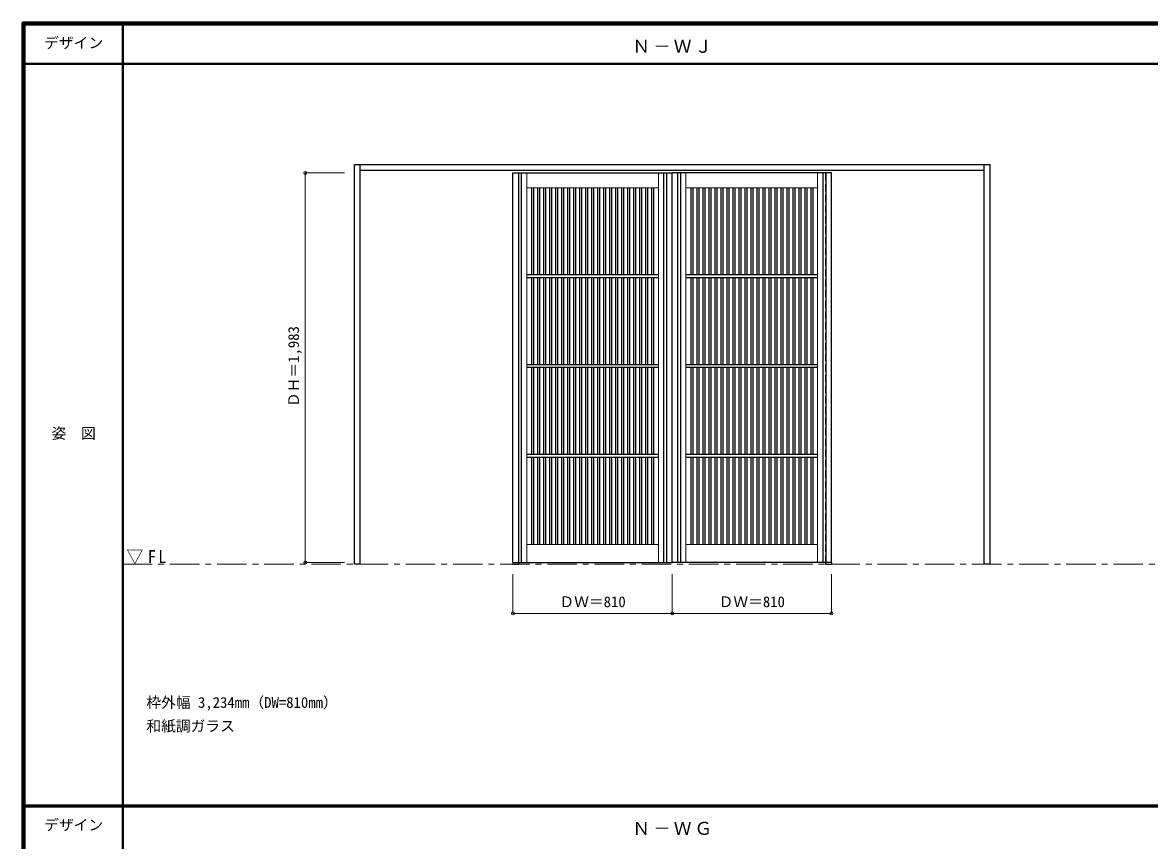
# Model space of a CAD drawing. Units: millimetres, scale not verified. Extents: x -6000 to 5700, y -4307 to 4260.
# Drawn here: x -6000 to -267, y 12 to 4175 of the extents above; entities that cross this region are included whole.
import ezdxf
from ezdxf.enums import TextEntityAlignment as Align

# ---------------------------------------------------------------- set-up
doc = ezdxf.new("R2010")
doc.units = ezdxf.units.MM
doc.header["$LTSCALE"] = 30
doc.header["$PDMODE"] = 32
doc.header["$PDSIZE"] = 15
doc.linetypes.add('CHAIN1', pattern=[8, 5, -1, 1, -1])
doc.linetypes.add('DASHED1', pattern=[1.8, 1.2, -0.6])
for name, color, linetype, lineweight in [('0-1_通り芯', 7, 'CHAIN1', 18), ('0-2_扉', 3, 'Continuous', 25), ('0-3_仕上げ', 3, 'Continuous', 25), ('0-4_枠', 3, 'Continuous', 25), ('0-B_寸法', 7, 'Continuous', 9), ('F-1_枠', 6, 'Continuous', 40)]:
    doc.layers.add(name, color=color, linetype=linetype, lineweight=lineweight)
doc.layers.add('0-A_文字', color=7, linetype='Continuous')
doc.layers.add('F-A_文字', color=7, linetype='Continuous')
doc.styles.add('ＭＳ ゴシック', font='')
doc.styles.get('ＭＳ ゴシック').set_extended_font_data('MS Gothic')

msp = doc.modelspace()

# ---------------------------------------------------------------- linework, layer by layer
at = {"layer": '0-1_通り芯'}
msp.add_line((-5490, 1418), (5690, 1418), dxfattribs=at)
at = {"layer": '0-2_扉'}
for p, q in [((-3505, 3409.5), (-2695, 3409.5)), ((-3505, 1426.5), (-3505, 3409.5)), ((-2695, 1426.5), (-2695, 3409.5)), ((-1885, 3409.5), (-2695, 3409.5)), ((-1885, 1426.5), (-1885, 3409.5)), ((-3505, 1426.5), (-2695, 1426.5)), ((-1885, 1426.5), (-2695, 1426.5))]:
    msp.add_line(p, q, dxfattribs=at)
at = {"layer": '0-2_扉', "color": 4, "linetype": 'DASHED1', "lineweight": 9}
for p, q in [((-3475, 1426.5), (-3475, 3409.5)), ((-1915, 1426.5), (-1915, 3409.5))]:
    msp.add_line(p, q, dxfattribs=at)
at = {"layer": '0-3_仕上げ'}
for p, q in [((-3477.5, 3409.5), (-3477.5, 1426.5)), ((-3462.5, 3409.5), (-3462.5, 1426.5)), ((-2737.5, 1426.5), (-2737.5, 3409.5)), ((-2722.5, 1426.5), (-2722.5, 3409.5)), ((-2667.5, 3409.5), (-2667.5, 1426.5)), ((-2652.5, 3409.5), (-2652.5, 1426.5)), ((-1927.5, 1426.5), (-1927.5, 3409.5)), ((-1912.5, 1426.5), (-1912.5, 3409.5)), ((-3410, 3333.5), (-3410, 2891)), ((-3400, 3333.5), (-3400, 2891)), ((-3379.5, 3333.5), (-3379.5, 2891)), ((-3369.5, 3333.5), (-3369.5, 2891)), ((-3349, 3333.5), (-3349, 2891)), ((-3339, 3333.5), (-3339, 2891)), ((-3318.5, 3333.5), (-3318.5, 2891)), ((-3308.5, 3333.5), (-3308.5, 2891)), ((-3288, 3333.5), (-3288, 2891)), ((-3278, 3333.5), (-3278, 2891)), ((-3257.5, 3333.5), (-3257.5, 2891)), ((-3247.5, 3333.5), (-3247.5, 2891)), ((-3227, 3333.5), (-3227, 2891)), ((-3217, 3333.5), (-3217, 2891)), ((-3196.5, 3333.5), (-3196.5, 2891)), ((-3186.5, 3333.5), (-3186.5, 2891)), ((-3166, 3333.5), (-3166, 2891)), ((-3156, 3333.5), (-3156, 2891)), ((-3135.5, 3333.5), (-3135.5, 2891)), ((-3125.5, 3333.5), (-3125.5, 2891)), ((-3105, 3333.5), (-3105, 2891)), ((-3095, 3333.5), (-3095, 2891)), ((-3074.5, 3333.5), (-3074.5, 2891)), ((-3064.5, 3333.5), (-3064.5, 2891)), ((-3044, 3333.5), (-3044, 2891)), ((-3034, 3333.5), (-3034, 2891)), ((-3013.5, 3333.5), (-3013.5, 2891)), ((-3003.5, 3333.5), (-3003.5, 2891)), ((-2983, 3333.5), (-2983, 2891)), ((-2973, 3333.5), (-2973, 2891)), ((-2952.5, 3333.5), (-2952.5, 2891)), ((-2942.5, 3333.5), (-2942.5, 2891)), ((-2922, 3333.5), (-2922, 2891)), ((-2912, 3333.5), (-2912, 2891)), ((-2891.5, 3333.5), (-2891.5, 2891)), ((-2881.5, 3333.5), (-2881.5, 2891)), ((-2861, 3333.5), (-2861, 2891)), ((-2851, 3333.5), (-2851, 2891)), ((-2830.5, 3333.5), (-2830.5, 2891)), ((-2820.5, 3333.5), (-2820.5, 2891)), ((-2800, 3333.5), (-2800, 2891)), ((-2790, 3333.5), (-2790, 2891)), ((-2600, 3333.5), (-2600, 2891)), ((-2590, 3333.5), (-2590, 2891)), ((-2569.5, 3333.5), (-2569.5, 2891)), ((-2559.5, 3333.5), (-2559.5, 2891)), ((-2539, 3333.5), (-2539, 2891)), ((-2529, 3333.5), (-2529, 2891)), ((-2508.5, 3333.5), (-2508.5, 2891)), ((-2498.5, 3333.5), (-2498.5, 2891)), ((-2478, 3333.5), (-2478, 2891)), ((-2468, 3333.5), (-2468, 2891)), ((-2447.5, 3333.5), (-2447.5, 2891)), ((-2437.5, 3333.5), (-2437.5, 2891)), ((-2417, 3333.5), (-2417, 2891)), ((-2407, 3333.5), (-2407, 2891)), ((-2386.5, 3333.5), (-2386.5, 2891)), ((-2376.5, 3333.5), (-2376.5, 2891)), ((-2356, 3333.5), (-2356, 2891)), ((-2346, 3333.5), (-2346, 2891)), ((-2325.5, 3333.5), (-2325.5, 2891)), ((-2315.5, 3333.5), (-2315.5, 2891)), ((-2295, 3333.5), (-2295, 2891)), ((-2285, 3333.5), (-2285, 2891)), ((-2264.5, 3333.5), (-2264.5, 2891)), ((-2254.5, 3333.5), (-2254.5, 2891)), ((-2234, 3333.5), (-2234, 2891)), ((-2224, 3333.5), (-2224, 2891)), ((-2203.5, 3333.5), (-2203.5, 2891)), ((-2193.5, 3333.5), (-2193.5, 2891)), ((-2173, 3333.5), (-2173, 2891)), ((-2163, 3333.5), (-2163, 2891)), ((-2142.5, 3333.5), (-2142.5, 2891)), ((-2132.5, 3333.5), (-2132.5, 2891)), ((-2112, 3333.5), (-2112, 2891)), ((-2102, 3333.5), (-2102, 2891)), ((-2081.5, 3333.5), (-2081.5, 2891)), ((-2071.5, 3333.5), (-2071.5, 2891)), ((-2051, 3333.5), (-2051, 2891)), ((-2041, 3333.5), (-2041, 2891)), ((-2020.5, 3333.5), (-2020.5, 2891)), ((-2010.5, 3333.5), (-2010.5, 2891)), ((-1990, 3333.5), (-1990, 2891)), ((-1980, 3333.5), (-1980, 2891)), ((-2765, 2891), (-3435, 2891)), ((-2765, 2876), (-3435, 2876)), ((-3410, 2876), (-3410, 2433.5)), ((-3400, 2876), (-3400, 2433.5)), ((-3379.5, 2876), (-3379.5, 2433.5)), ((-3369.5, 2876), (-3369.5, 2433.5)), ((-3349, 2876), (-3349, 2433.5)), ((-3339, 2876), (-3339, 2433.5)), ((-3318.5, 2876), (-3318.5, 2433.5)), ((-3308.5, 2876), (-3308.5, 2433.5)), ((-3288, 2876), (-3288, 2433.5)), ((-3278, 2876), (-3278, 2433.5)), ((-3257.5, 2876), (-3257.5, 2433.5)), ((-3247.5, 2876), (-3247.5, 2433.5)), ((-3227, 2876), (-3227, 2433.5)), ((-3217, 2876), (-3217, 2433.5)), ((-3196.5, 2876), (-3196.5, 2433.5)), ((-3186.5, 2876), (-3186.5, 2433.5)), ((-3166, 2876), (-3166, 2433.5)), ((-3156, 2876), (-3156, 2433.5)), ((-3135.5, 2876), (-3135.5, 2433.5)), ((-3125.5, 2876), (-3125.5, 2433.5)), ((-3105, 2876), (-3105, 2433.5)), ((-3095, 2876), (-3095, 2433.5)), ((-3074.5, 2876), (-3074.5, 2433.5)), ((-3064.5, 2876), (-3064.5, 2433.5)), ((-3044, 2876), (-3044, 2433.5)), ((-3034, 2876), (-3034, 2433.5)), ((-3013.5, 2876), (-3013.5, 2433.5)), ((-3003.5, 2876), (-3003.5, 2433.5)), ((-2983, 2876), (-2983, 2433.5)), ((-2973, 2876), (-2973, 2433.5)), ((-2952.5, 2876), (-2952.5, 2433.5)), ((-2942.5, 2876), (-2942.5, 2433.5)), ((-2922, 2876), (-2922, 2433.5)), ((-2912, 2876), (-2912, 2433.5)), ((-2891.5, 2876), (-2891.5, 2433.5)), ((-2881.5, 2876), (-2881.5, 2433.5)), ((-2861, 2876), (-2861, 2433.5)), ((-2851, 2876), (-2851, 2433.5)), ((-2830.5, 2876), (-2830.5, 2433.5)), ((-2820.5, 2876), (-2820.5, 2433.5)), ((-2800, 2876), (-2800, 2433.5)), ((-2790, 2876), (-2790, 2433.5)), ((-1955, 2891), (-2625, 2891)), ((-1955, 2876), (-2625, 2876)), ((-2600, 2876), (-2600, 2433.5)), ((-2590, 2876), (-2590, 2433.5)), ((-2569.5, 2876), (-2569.5, 2433.5)), ((-2559.5, 2876), (-2559.5, 2433.5)), ((-2539, 2876), (-2539, 2433.5)), ((-2529, 2876), (-2529, 2433.5)), ((-2508.5, 2876), (-2508.5, 2433.5)), ((-2498.5, 2876), (-2498.5, 2433.5)), ((-2478, 2876), (-2478, 2433.5)), ((-2468, 2876), (-2468, 2433.5)), ((-2447.5, 2876), (-2447.5, 2433.5)), ((-2437.5, 2876), (-2437.5, 2433.5)), ((-2417, 2876), (-2417, 2433.5)), ((-2407, 2876), (-2407, 2433.5)), ((-2386.5, 2876), (-2386.5, 2433.5)), ((-2376.5, 2876), (-2376.5, 2433.5)), ((-2356, 2876), (-2356, 2433.5)), ((-2346, 2876), (-2346, 2433.5)), ((-2325.5, 2876), (-2325.5, 2433.5)), ((-2315.5, 2876), (-2315.5, 2433.5)), ((-2295, 2876), (-2295, 2433.5)), ((-2285, 2876), (-2285, 2433.5)), ((-2264.5, 2876), (-2264.5, 2433.5)), ((-2254.5, 2876), (-2254.5, 2433.5)), ((-2234, 2876), (-2234, 2433.5)), ((-2224, 2876), (-2224, 2433.5)), ((-2203.5, 2876), (-2203.5, 2433.5)), ((-2193.5, 2876), (-2193.5, 2433.5)), ((-2173, 2876), (-2173, 2433.5)), ((-2163, 2876), (-2163, 2433.5)), ((-2142.5, 2876), (-2142.5, 2433.5)), ((-2132.5, 2876), (-2132.5, 2433.5)), ((-2112, 2876), (-2112, 2433.5)), ((-2102, 2876), (-2102, 2433.5)), ((-2081.5, 2876), (-2081.5, 2433.5)), ((-2071.5, 2876), (-2071.5, 2433.5)), ((-2051, 2876), (-2051, 2433.5)), ((-2041, 2876), (-2041, 2433.5)), ((-2020.5, 2876), (-2020.5, 2433.5)), ((-2010.5, 2876), (-2010.5, 2433.5)), ((-1990, 2876), (-1990, 2433.5)), ((-1980, 2876), (-1980, 2433.5)), ((-2765, 2433.5), (-3435, 2433.5)), ((-2765, 2418.5), (-3435, 2418.5)), ((-3410, 2418.5), (-3410, 1976)), ((-3400, 2418.5), (-3400, 1976)), ((-3379.5, 2418.5), (-3379.5, 1976)), ((-3369.5, 2418.5), (-3369.5, 1976)), ((-3349, 2418.5), (-3349, 1976)), ((-3339, 2418.5), (-3339, 1976)), ((-3318.5, 2418.5), (-3318.5, 1976)), ((-3308.5, 2418.5), (-3308.5, 1976)), ((-3288, 2418.5), (-3288, 1976)), ((-3278, 2418.5), (-3278, 1976)), ((-3257.5, 2418.5), (-3257.5, 1976)), ((-3247.5, 2418.5), (-3247.5, 1976)), ((-3227, 2418.5), (-3227, 1976)), ((-3217, 2418.5), (-3217, 1976)), ((-3196.5, 2418.5), (-3196.5, 1976)), ((-3186.5, 2418.5), (-3186.5, 1976)), ((-3166, 2418.5), (-3166, 1976)), ((-3156, 2418.5), (-3156, 1976)), ((-3135.5, 2418.5), (-3135.5, 1976)), ((-3125.5, 2418.5), (-3125.5, 1976)), ((-3105, 2418.5), (-3105, 1976)), ((-3095, 2418.5), (-3095, 1976)), ((-3074.5, 2418.5), (-3074.5, 1976)), ((-3064.5, 2418.5), (-3064.5, 1976)), ((-3044, 2418.5), (-3044, 1976)), ((-3034, 2418.5), (-3034, 1976)), ((-3013.5, 2418.5), (-3013.5, 1976)), ((-3003.5, 2418.5), (-3003.5, 1976)), ((-2983, 2418.5), (-2983, 1976)), ((-2973, 2418.5), (-2973, 1976)), ((-2952.5, 2418.5), (-2952.5, 1976)), ((-2942.5, 2418.5), (-2942.5, 1976)), ((-2922, 2418.5), (-2922, 1976)), ((-2912, 2418.5), (-2912, 1976)), ((-2891.5, 2418.5), (-2891.5, 1976)), ((-2881.5, 2418.5), (-2881.5, 1976)), ((-2861, 2418.5), (-2861, 1976)), ((-2851, 2418.5), (-2851, 1976)), ((-2830.5, 2418.5), (-2830.5, 1976)), ((-2820.5, 2418.5), (-2820.5, 1976)), ((-2800, 2418.5), (-2800, 1976)), ((-2790, 2418.5), (-2790, 1976)), ((-1955, 2433.5), (-2625, 2433.5)), ((-1955, 2418.5), (-2625, 2418.5)), ((-2600, 2418.5), (-2600, 1976)), ((-2590, 2418.5), (-2590, 1976)), ((-2569.5, 2418.5), (-2569.5, 1976)), ((-2559.5, 2418.5), (-2559.5, 1976)), ((-2539, 2418.5), (-2539, 1976)), ((-2529, 2418.5), (-2529, 1976)), ((-2508.5, 2418.5), (-2508.5, 1976)), ((-2498.5, 2418.5), (-2498.5, 1976)), ((-2478, 2418.5), (-2478, 1976)), ((-2468, 2418.5), (-2468, 1976)), ((-2447.5, 2418.5), (-2447.5, 1976)), ((-2437.5, 2418.5), (-2437.5, 1976)), ((-2417, 2418.5), (-2417, 1976)), ((-2407, 2418.5), (-2407, 1976)), ((-2386.5, 2418.5), (-2386.5, 1976)), ((-2376.5, 2418.5), (-2376.5, 1976)), ((-2356, 2418.5), (-2356, 1976)), ((-2346, 2418.5), (-2346, 1976)), ((-2325.5, 2418.5), (-2325.5, 1976)), ((-2315.5, 2418.5), (-2315.5, 1976)), ((-2295, 2418.5), (-2295, 1976)), ((-2285, 2418.5), (-2285, 1976)), ((-2264.5, 2418.5), (-2264.5, 1976)), ((-2254.5, 2418.5), (-2254.5, 1976)), ((-2234, 2418.5), (-2234, 1976)), ((-2224, 2418.5), (-2224, 1976)), ((-2203.5, 2418.5), (-2203.5, 1976)), ((-2193.5, 2418.5), (-2193.5, 1976)), ((-2173, 2418.5), (-2173, 1976)), ((-2163, 2418.5), (-2163, 1976)), ((-2142.5, 2418.5), (-2142.5, 1976)), ((-2132.5, 2418.5), (-2132.5, 1976)), ((-2112, 2418.5), (-2112, 1976)), ((-2102, 2418.5), (-2102, 1976)), ((-2081.5, 2418.5), (-2081.5, 1976)), ((-2071.5, 2418.5), (-2071.5, 1976)), ((-2051, 2418.5), (-2051, 1976)), ((-2041, 2418.5), (-2041, 1976)), ((-2020.5, 2418.5), (-2020.5, 1976)), ((-2010.5, 2418.5), (-2010.5, 1976)), ((-1990, 2418.5), (-1990, 1976)), ((-1980, 2418.5), (-1980, 1976)), ((-2765, 1976), (-3435, 1976)), ((-2765, 1961), (-3435, 1961)), ((-3410, 1961), (-3410, 1518.5)), ((-3400, 1961), (-3400, 1518.5)), ((-3379.5, 1961), (-3379.5, 1518.5)), ((-3369.5, 1961), (-3369.5, 1518.5)), ((-3349, 1961), (-3349, 1518.5)), ((-3339, 1961), (-3339, 1518.5)), ((-3318.5, 1961), (-3318.5, 1518.5)), ((-3308.5, 1961), (-3308.5, 1518.5)), ((-3288, 1961), (-3288, 1518.5)), ((-3278, 1961), (-3278, 1518.5)), ((-3257.5, 1961), (-3257.5, 1518.5)), ((-3247.5, 1961), (-3247.5, 1518.5)), ((-3227, 1961), (-3227, 1518.5)), ((-3217, 1961), (-3217, 1518.5)), ((-3196.5, 1961), (-3196.5, 1518.5)), ((-3186.5, 1961), (-3186.5, 1518.5)), ((-3166, 1961), (-3166, 1518.5)), ((-3156, 1961), (-3156, 1518.5)), ((-3135.5, 1961), (-3135.5, 1518.5)), ((-3125.5, 1961), (-3125.5, 1518.5)), ((-3105, 1961), (-3105, 1518.5)), ((-3095, 1961), (-3095, 1518.5)), ((-3074.5, 1961), (-3074.5, 1518.5)), ((-3064.5, 1961), (-3064.5, 1518.5)), ((-3044, 1961), (-3044, 1518.5)), ((-3034, 1961), (-3034, 1518.5)), ((-3013.5, 1961), (-3013.5, 1518.5)), ((-3003.5, 1961), (-3003.5, 1518.5)), ((-2983, 1961), (-2983, 1518.5)), ((-2973, 1961), (-2973, 1518.5)), ((-2952.5, 1961), (-2952.5, 1518.5)), ((-2942.5, 1961), (-2942.5, 1518.5)), ((-2922, 1961), (-2922, 1518.5)), ((-2912, 1961), (-2912, 1518.5)), ((-2891.5, 1961), (-2891.5, 1518.5)), ((-2881.5, 1961), (-2881.5, 1518.5)), ((-2861, 1961), (-2861, 1518.5)), ((-2851, 1961), (-2851, 1518.5)), ((-2830.5, 1961), (-2830.5, 1518.5)), ((-2820.5, 1961), (-2820.5, 1518.5)), ((-2800, 1961), (-2800, 1518.5)), ((-2790, 1961), (-2790, 1518.5)), ((-1955, 1976), (-2625, 1976)), ((-1955, 1961), (-2625, 1961)), ((-2600, 1961), (-2600, 1518.5)), ((-2590, 1961), (-2590, 1518.5)), ((-2569.5, 1961), (-2569.5, 1518.5)), ((-2559.5, 1961), (-2559.5, 1518.5)), ((-2539, 1961), (-2539, 1518.5)), ((-2529, 1961), (-2529, 1518.5)), ((-2508.5, 1961), (-2508.5, 1518.5)), ((-2498.5, 1961), (-2498.5, 1518.5)), ((-2478, 1961), (-2478, 1518.5)), ((-2468, 1961), (-2468, 1518.5)), ((-2447.5, 1961), (-2447.5, 1518.5)), ((-2437.5, 1961), (-2437.5, 1518.5)), ((-2417, 1961), (-2417, 1518.5)), ((-2407, 1961), (-2407, 1518.5)), ((-2386.5, 1961), (-2386.5, 1518.5)), ((-2376.5, 1961), (-2376.5, 1518.5)), ((-2356, 1961), (-2356, 1518.5)), ((-2346, 1961), (-2346, 1518.5)), ((-2325.5, 1961), (-2325.5, 1518.5)), ((-2315.5, 1961), (-2315.5, 1518.5)), ((-2295, 1961), (-2295, 1518.5)), ((-2285, 1961), (-2285, 1518.5)), ((-2264.5, 1961), (-2264.5, 1518.5)), ((-2254.5, 1961), (-2254.5, 1518.5)), ((-2234, 1961), (-2234, 1518.5)), ((-2224, 1961), (-2224, 1518.5)), ((-2203.5, 1961), (-2203.5, 1518.5)), ((-2193.5, 1961), (-2193.5, 1518.5)), ((-2173, 1961), (-2173, 1518.5)), ((-2163, 1961), (-2163, 1518.5)), ((-2142.5, 1961), (-2142.5, 1518.5)), ((-2132.5, 1961), (-2132.5, 1518.5)), ((-2112, 1961), (-2112, 1518.5)), ((-2102, 1961), (-2102, 1518.5)), ((-2081.5, 1961), (-2081.5, 1518.5)), ((-2071.5, 1961), (-2071.5, 1518.5)), ((-2051, 1961), (-2051, 1518.5)), ((-2041, 1961), (-2041, 1518.5)), ((-2020.5, 1961), (-2020.5, 1518.5)), ((-2010.5, 1961), (-2010.5, 1518.5)), ((-1990, 1961), (-1990, 1518.5)), ((-1980, 1961), (-1980, 1518.5))]:
    msp.add_line(p, q, dxfattribs=at)
at = {"layer": '0-3_仕上げ', "color": 7, "lineweight": 18}
for p, q in [((-3435, 3409.5), (-3435, 1426.5)), ((-2765, 1426.5), (-2765, 3409.5)), ((-2625, 3409.5), (-2625, 1426.5)), ((-1955, 1426.5), (-1955, 3409.5)), ((-2765, 3333.5), (-3435, 3333.5)), ((-1955, 3333.5), (-2625, 3333.5)), ((-2765, 1518.5), (-3435, 1518.5)), ((-1955, 1518.5), (-2625, 1518.5))]:
    msp.add_line(p, q, dxfattribs=at)
at = {"layer": '0-4_枠'}
for p, q in [((-4312, 1418), (-4312, 3453)), ((-4312, 3453), (-1078, 3453)), ((-4282, 1418), (-4282, 3453)), ((-1108, 1418), (-1108, 3453)), ((-1078, 1418), (-1078, 3453)), ((-4282, 3423), (-1108, 3423)), ((-4282, 1418), (-4312, 1418)), ((-3505, 1426.5), (-3505, 1418)), ((-3505, 1418), (-3475, 1418)), ((-3475, 1426.5), (-3475, 1418)), ((-1915, 1426.5), (-1915, 1418)), ((-1915, 1418), (-1885, 1418)), ((-1885, 1426.5), (-1885, 1418)), ((-1078, 1418), (-1108, 1418))]:
    msp.add_line(p, q, dxfattribs=at)
at = {"layer": '0-4_枠', "color": 4, "linetype": 'DASHED1', "lineweight": 9}
for p, q in [((-3505, 1426.5), (-3505, 3423)), ((-3475, 1426.5), (-3475, 3423)), ((-1915, 1426.5), (-1915, 3423)), ((-1885, 1426.5), (-1885, 3423))]:
    msp.add_line(p, q, dxfattribs=at)
at = {"layer": '0-B_寸法', "color": 4}
for p, q in [((-4562, 3409.5), (-4362, 3409.5)), ((-4562, 3409.5), (-4562, 1426.5)), ((-4562, 1426.5), (-4362, 1426.5)), ((-3505, 1168), (-3505, 1368)), ((-2695, 1168), (-2695, 1368)), ((-1885, 1168), (-1885, 1368)), ((-3505, 1168), (-1885, 1168))]:
    msp.add_line(p, q, dxfattribs=at)
at = {"layer": '0-B_寸法'}
for p in [(-4562, 3409.5), (-4562, 1426.5), (-3505, 1168), (-2695, 1168), (-1885, 1168)]:
    msp.add_point(p, dxfattribs=at)
at = {"layer": 'F-1_枠'}
for p, q in [((-6000, 4175), (5700, 4175)), ((-6000, 4175), (-6000, -4205)), ((-6000, 4170), (5700, 4170)), ((-6000, 4165), (5700, 4165)), ((-5995, 4175), (-5995, -4205)), ((-5990, 4175), (-5990, -4205)), ((-5490, 4175), (-5490, -3790)), ((-6000, 3965), (5700, 3965)), ((-6000, 190.5), (5700, 190.5)), ((-6000, 187.5), (5700, 187.5)), ((-6000, 184.5), (5700, 184.5))]:
    msp.add_line(p, q, dxfattribs=at)

# ---------------------------------------------------------------- texts
at = {"layer": '0-A_文字', "style": 'ＭＳ ゴシック'}
for s, p in [('枠外幅 3,234mm（DW=810mm）', (-5370, 670.5)), ('和紙調ガラス', (-5370, 550.5))]:
    msp.add_text(s, height=54.99, dxfattribs=at).set_placement(p, align=Align.BOTTOM_LEFT)
at = {"layer": '0-A_文字', "char_height": 65.98, "attachment_point": 7, "style": 'ＭＳ ゴシック'}
for s, insert in [('\\T1.17;Ｎ－ＷＪ', (-2897.5, 4020)), ('\\T1.26;\\W0.95;▽FL', (-5471.25, 1418)), ('\\T1.17;Ｎ－ＷＧ', (-2897.5, 39.5))]:
    msp.add_mtext(s, dxfattribs=dict(at, insert=insert))
at = {"layer": '0-B_寸法', "style": 'ＭＳ ゴシック'}
msp.add_text('ＤＨ＝1,983', height=54.99, rotation=90, dxfattribs=at).set_placement((-4577, 2217.75), align=Align.BOTTOM_LEFT)
for p in [(-3268.75, 1183), (-2458.75, 1183)]:
    msp.add_text('ＤＷ＝810', height=54.99, dxfattribs=at).set_placement(p, align=Align.BOTTOM_LEFT)
at = {"layer": 'F-A_文字', "style": 'ＭＳ ゴシック'}
for s, p in [('デザイン', (-5890, 4027.5)), ('姿\u3000図', (-5852.5, 2040.25)), ('デザイン', (-5890, 47))]:
    msp.add_text(s, height=54.99, dxfattribs=at).set_placement(p, align=Align.BOTTOM_LEFT)

doc.saveas('drawing.dxf')
